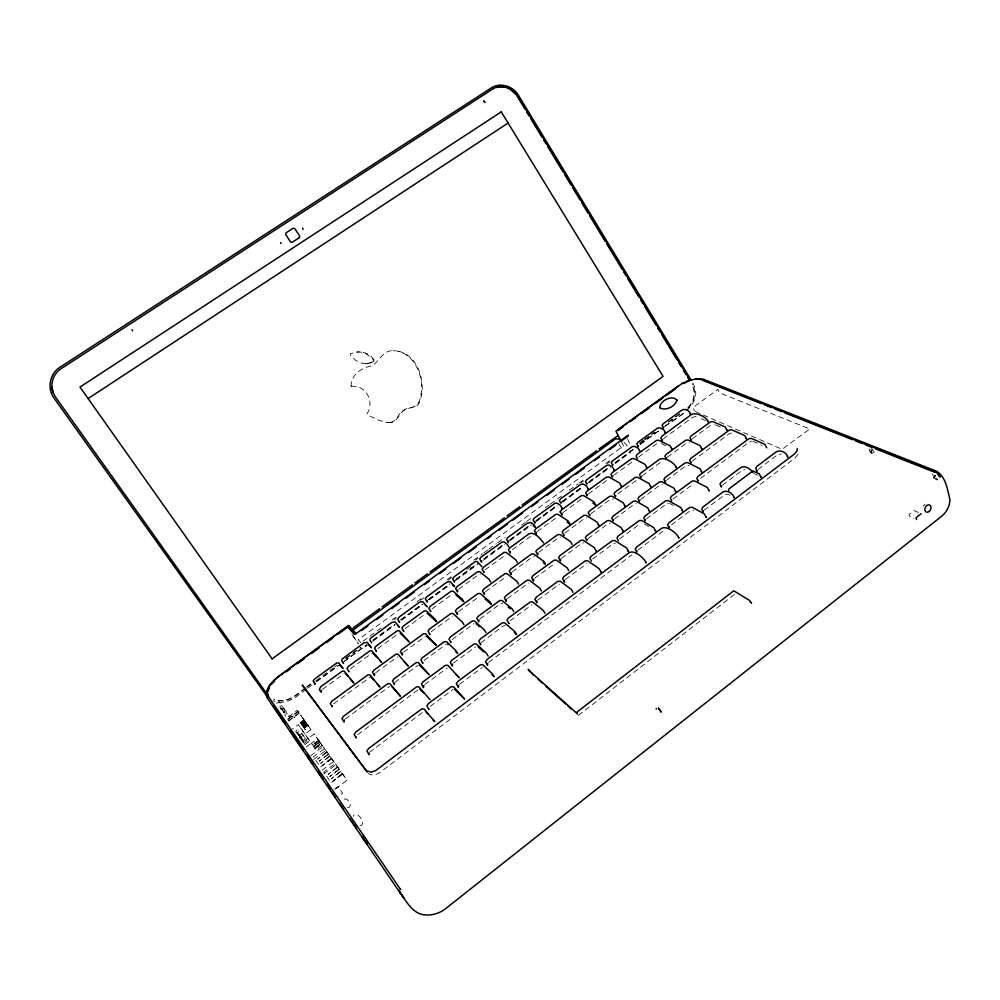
<?xml version="1.0" encoding="UTF-8"?>
<svg xmlns="http://www.w3.org/2000/svg" width="1000" height="1000" viewBox="0 0 1000 1000"><rect width="100%" height="100%" fill="white"/><g stroke="black" fill="none" stroke-linecap="round" stroke-linejoin="round"><path stroke-width="0.75" stroke-dasharray="5 3.75" d="M351.587 386.175L351.05 386.163C351.15 374.513 361.575 367.488 372.05 365.913C379.438 361.05 383.05 349.85 393.725 350.712M937.987 478.725L936.938 480.025L937.638 479.688L934.8 478.537L932.05 473.762M798.088 454.25L794.8 458.237L380.2 772.262C376.962 774.6 371.613 776.4 368.263 773.462M923.25 506.1L925.275 504.125M480.9 642.875L502.638 626.35L505.363 625.337M369.387 752.412L423.612 711.612M394.762 682.513L418.025 665.225M343.85 661.637L366.8 644.812M687.975 407.35C694.488 401.65 695.825 391.287 691.612 383.837M687.688 408.288C694.887 402.65 696.775 391.725 692.275 383.85M578.362 715.375L735.263 593.825M359.963 825.7C367.5 824.862 356.712 809.087 353.312 816.213M347.575 807.7C354.7 807.1 345.788 793.95 342.837 801.012M704.312 509.975L725.425 494.338L728.037 494.225L732.2 496.35M758.088 469.425L777.425 454.837L781.438 453.925M334.725 789.237L338 786.762L342.675 793.35L338.3 796.65M335.438 788.913L347.013 780.175L341.275 772.075M722.513 485.163L741.888 470.588L744.688 469.525M430.262 706.312L453.075 689.438M459.65 684.2L482.238 667.513M488.725 662.337L631.862 554.925M637.962 550.05L662.837 531.337L665.638 530.288M671.45 524.862L689.812 511.05L693.725 510.213M342.275 773.487L332.9 781.05L342.512 773.825M342.713 774.1L331.188 782.775L323.775 772.075L335.175 763.525M322.05 770.225L333.713 761.475M323.688 773.95L335.988 764.725M337.525 766.838L328.225 774.325L337.762 767.163M339.1 769.038L329.775 776.55L339.338 769.375M313.712 759.438L325.8 750.425M326.788 751.775L317.663 759.087L327.013 752.1M328.3 753.888L319.15 761.225L328.525 754.212M357.725 734.688L418.55 689.488M424.825 684.525L447.337 667.975M453.525 663.062L475.812 646.675M510.062 620.788L531.912 604.738M537.888 599.987L559.525 584.075M565.438 579.388L586.862 563.638M592.712 559L612.575 544.138L615.312 543.112M619.712 538.812L640.725 523.375M646.438 518.825L665.913 504.275L668.637 503.237M672.9 499.05L693.5 483.9M700.537 478.375L748.9 442.225L751.637 441.163M331.337 758.162L322.137 765.55L331.575 758.487M331.763 758.75L320.45 767.212L313.312 756.912L324.5 748.562M319.513 741.587L313.6 746.475L319.738 741.912M313.688 746.625L319.837 742.038M322.225 745.4L316.062 749.987L313.913 746.925L320.075 742.362M320.75 743.325L314.837 748.225L320.988 743.65M314.925 748.375L321.087 743.787M315.15 748.7L321.325 744.112M310.663 755.812L323.075 746.562M301.388 739.388L302.038 739.5M302.075 740.45L302.838 739.887L301.462 739.613L301.95 738.625L301.188 739.188L302.762 741.388M302.45 740.987L305.475 738.737L304.587 737.487M302.712 741.325L302.812 740.65M303.425 741.513L303.325 742.2M303.1 742.113L314.1 733.962L347.013 780.175M303.825 742.938L303.925 742.262M304.188 743.462L307.225 741.213L300.087 731.062L296.75 732.837M306.363 746.9L311.363 743.188L298.288 724.675L292.3 729.1M345.475 718.875L389.65 686.312M424.137 660.413L446.112 644.35M452.15 639.587L473.913 623.688M479.888 618.975L500.1 603.962L502.75 602.975M507.35 598.575L528.688 582.975M534.525 578.362L555.662 562.925M561.438 558.362L581.05 543.787L583.713 542.788M588.088 538.562L607.5 524.138L610.163 523.125M614.475 518.95L633.7 504.663L636.362 503.65M640.6 499.538L659.638 485.387L662.3 484.363M666.475 480.312L685.325 466.3L689.05 465.438M692.087 461.262L729.362 433.575L733.112 432.675M318.488 740.15L312.362 744.712L313.925 746.95M312.538 744.975L318.675 740.413M318.9 740.725L312.762 745.3L311.388 743.325L317.512 738.775L319.05 740.938M301.712 724.6L305.413 721.862M301.863 724.775L305.5 721.988M302.125 725.163L305.75 722.312M302.362 725.512L306.075 722.775M302.45 725.612L306.137 722.887M302.775 726.075L306.4 723.225M333.775 703.75L369.712 677.45M375.8 672.688L397.6 656.825M403.625 652.125L425.225 636.413M431.175 631.763L452.575 616.213M458.462 611.6L479.65 596.2M485.475 591.638L506.463 576.375M512.225 571.875L531.712 557.475L534.312 556.487M538.713 552.3L558.013 538.038L560.612 537.05M564.938 532.913L584.062 518.787L586.663 517.8M590.925 513.713L609.85 499.725L613.45 498.913M617.9 493.775L636.688 480.15M642.138 475.875L660.713 462.15L663.312 461.138M667.375 457.212L685.775 443.625L689.412 442.75M692.387 438.738L710.612 425.275L714.262 424.387M303.062 726.488L306.762 723.763M303.337 726.875L307.038 724.15M303.663 727.337L307.362 724.6M303.988 727.8L307.688 725.062M297.2 733.5L297.962 732.938L297.538 733.962M304.312 728.25L308.012 725.512M297.75 734.3L298.512 733.737L302.55 739.513M298.087 734.762L298.725 733.988M298.3 735.088L299.387 735M298.525 735.325L299.513 735.113M298.637 735.55L299.45 735.05M298.85 735.888L301.863 733.55L302.775 734.825M299.4 736.688L300.163 736.125L300.338 737.837M299.738 737.15L300.562 736.637M300.163 737.588L301.163 737.5L300.688 738.462L301.388 737.825M299.613 738.012L310.938 729.625L297.213 710.312L286.875 717.925L284.7 714.875M300.287 737.962L301.05 737.4M300.512 738.3L301.712 738.3L300.963 738.85L295.613 731.225L300.413 727.688L309.788 740.95L304.962 744.55L299.925 737.262M300.85 738.763L301.663 738.238M301.238 739.262L302 738.7M288.75 720.638L299.125 713M300.275 722.537L303.875 719.7M304.2 720.163L300.587 723M304.525 720.612L300.912 723.45M304.85 721.062L301.15 723.8L305.425 729.825L304.875 729.062M301.325 724.025L305.012 721.3M301.45 724.212L305.138 721.475M322.562 689.262L344.087 673.688M350.325 668.863L371.637 653.438M377.8 648.662L397.625 634.1M405.025 628.663L425.95 613.525M431.975 608.85L452.7 593.862M458.663 589.237L477.925 575.087L480.45 574.125M485.1 569.812L505.45 555.1M512.463 549.7L530.175 536.688L532.712 535.712M537.225 531.512L557.2 517.062M562.913 512.625L581.438 499.012L583.975 498.025M588.35 493.925L606.712 480.438L609.25 479.45M613.562 475.4L633 461.35M638.525 457.05L656.55 443.812L660.088 442.95M663.263 438.875L692.613 417.3L696.162 416.425M297.925 711.287L292.725 715.113L294.538 717.7L294 716.925M287.738 719.025L290.05 717.325L282.087 705.962M287.938 719.5L298.312 711.85M293.263 715.875L292.062 716.775L291.512 716L287.512 718.95L288.875 720.863L299.275 713.2L297.213 710.312M276.637 703.45L279.037 701.688L284.95 709.987M363 641.213L383.125 626.487M391.938 620.05L395.712 617.288M417.1 601.638L423.387 597.038M447.287 579.538L451.062 576.775M473.713 560.212L482.525 553.763M483.775 552.85L487.55 550.087M488.812 549.163L496.362 543.638M497.612 542.725L505.163 537.2M521.525 525.237L525.3 522.475M526.55 521.55L532.85 516.95M545.425 507.738L549.2 504.975M550.462 504.062L561.788 495.775M569.338 490.25L578.138 483.812M579.4 482.887L583.175 480.125M605.812 463.562L609.587 460.8M393.975 619.725L396.488 617.888M420.337 600.438L424.1 597.675M447.95 580.225L451.712 577.463M475.562 560.013L478.075 558.175M581 482.85L583.513 481.012M607.362 463.562L609.875 461.725M305.413 687.763C296.725 694.663 285.825 704.375 273.863 699.137M306.675 686.838L311.7 683.15M345.65 658.288L360.737 647.237M466.887 569.388L470.65 566.625M639.388 443.15L643.15 440.387M644.4 439.475L654.425 432.125M668.213 422.025L680.75 412.85M305.688 688.112C297 695.025 286.087 704.75 274.1 699.5M306.95 687.188L314.5 681.65M315.763 680.738L333.387 667.825M334.65 666.9L337.163 665.062M345.975 658.6L361.087 647.537M640 443.212L643.775 440.462M645.025 439.538L655.062 432.188M668.863 422.075L681.413 412.887M316.5 681.438L338.638 665.462M372.987 640.05L394.7 624.375M400.812 619.663L422.312 604.138M428.363 599.475L449.65 584.113M455.637 579.487L475.45 564.963L477.95 564.012M483.862 558.8L503.525 544.625M509.387 540.1L528.825 525.862L531.325 524.9M535.862 520.7L556.362 505.913M562.087 501.475L582.4 486.825M589.325 481.525L606.95 468.612L610.4 467.788M615.037 462.688L632.487 449.888L635.962 449.05M640.5 444.025L657.788 431.35L661.287 430.5M664.513 426.438L685.362 412M306.288 689.15C297.238 696.587 285.587 706.2 273.1 700.713M307.55 688.225L315.113 682.688M316.375 681.775L339.038 665.163M344.075 661.462L366.75 644.85M373.038 640.238L394.45 624.55M400.75 619.938L422.163 604.25M428.462 599.625L449.875 583.938M456.163 579.325L477.575 563.638M483.875 559.025L504.025 544.25M510.325 539.637L530.475 524.875M536.775 520.262L555.662 506.413M561.962 501.8L582.112 487.038M588.413 482.425L608.562 467.65M614.85 463.038L633.75 449.2M640.037 444.588L660.2 429.812M665.238 426.125C678.888 416.737 704.275 403.75 692.875 383.038M367.663 645.05L365 646.825M372.688 641.363L395.325 624.775M401.613 620.163L423 604.5M429.288 599.888L449.412 585.138M455.7 580.525L477.075 564.862M483.363 560.25L504.75 544.575M509.775 540.887L531.163 525.225M536.188 521.538L557.562 505.863M562.6 502.175L582.725 487.425M589.012 482.812L610.388 467.15M615.425 463.462L630.513 452.4L630.15 450.238M372.575 362.1L374.062 361.175L372.225 358.188L365.288 353.288A17.613 17.275 83.3 0 0 360.325 352.075A20.6 20.213 84.1 0 0 354.888 352.312L350.075 354.025L350.962 355.65L355.988 360.613L362.163 363.275A17.6 17.2 78.6 0 0 367.488 363.562L371.538 362.762M390.1 422.388C397.113 421.85 397.975 413.512 403.338 410.45C407.575 406.863 414.15 408.475 417.875 404.075C427.375 385.588 418.175 354.062 395.637 350.788M367.488 363.562L374.637 361.15C371.562 354.55 363.7 351.175 356.675 352.075M368.062 363.537L365.7 363.663M387.863 422.463C395.312 423.988 398.1 416.375 402.088 411.987C406.413 406.912 414.137 408.888 418.525 404.125C428.562 384.988 417.75 350.475 393.125 350.763M351.05 386.163L356.438 386.475A16.887 16.6 -86.9 0 1 363.125 389.625L366.463 393.1A18.375 18.062 -86.6 0 1 369.875 402.05L369.975 404.5A17.475 17.175 -86.6 0 1 368.15 411.812L366.788 414.125L370.45 416.35L378.537 420.138L386.125 422.287M385.525 422.212L388.462 422.55M695.337 411.575L782.087 449.288L809.825 428.95L720.387 393.188L718.125 390.675L718.012 389.237L692.938 407.625L694.55 411.025M918.363 512.463L914.137 510.613L908.95 514.7L909.65 516.4L913.85 518.275M701.425 418.738L707.987 421.625M715.625 424.988L722.463 427.987M752.763 441.312L762.138 445.438M753.863 473.5L757.875 475.4M661.35 443.575L667.688 446.688M669.712 503.438L673.438 505.5M644.375 524.012L649.212 526.9M871.237 448.537C878.388 454.5 870.5 456.438 868.938 448.612M624.05 442.35L627.95 446.863M360.988 642.812L358.212 639.712L623.5 445.85L621.388 441.85M281.938 705.75C274.95 705.512 289.363 718.312 283.812 710.775C283.025 709.837 281.288 706.2 280.95 708.325C284.2 710.413 283.125 716.237 287.387 713.562M300.613 736.688L299.575 736.862L300.062 735.888L298.7 735.6M300.575 715.013L301.537 716.375M302.362 717.525L308.587 726.325M309.125 727.087L310.938 729.625M319.637 741.787L314.1 733.962M300.188 722.425L304.387 728.375M319.363 741.375L328.688 754.475M330.337 756.725L339.4 769.5M353.175 636.087L358.45 643.725M351.962 634.525L358.113 643.425M300.325 737.05L304.538 743.125M618.862 443.913L622.875 450.337M627.537 438.775L630.188 444.75M870.975 451.012L870.55 451.712L872.138 450.125L870.975 451.012M870.462 451.838L870.225 452.788L871.612 450.962C870.95 447.962 867.5 450.613 870.462 451.838M933.763 477.225L933.438 478.2L934.975 476.275C934.25 473.088 930.612 475.938 933.763 477.225M934.412 476.388L933.875 477.088L935.625 475.438L934.412 476.388M935.2 476.525L934 477.475L935.438 479L936.65 478.05L935.2 476.525M871.825 451.188L870.675 452.075L872.013 453.5L873.162 452.612L871.825 451.188M340.688 771.263L331.337 778.8L340.688 771.263M329.812 756.012L320.637 763.375L329.812 756.012M282.962 709.55L282.438 710.462L282.987 709.575M284.5 711.762L283.962 712.675L284.513 711.787M282.225 708.475L281.7 709.388L282.238 708.5"/><path stroke-width="1.5" d="M53.075 392.587C50.012 384.137 53.125 374.05 60.613 369.012L492.975 88.85M281.038 243.55L280.575 242.587M757.188 470.387L757 471.3L755.65 468.4L756.75 466.512L776.112 451.925C780.175 449.288 786.838 452.438 787.85 457.1L787.25 456.475M721.6 486.125L721.375 487.05L720 484.175L721.137 482.275L740.537 467.7C744.762 464.988 750.562 468.775 752.875 472.575M703.375 510.962L703.138 511.938L701.725 509.038L702.9 507.088L722.663 492.188C726.8 489.438 732.975 493.275 734.137 497.725L733.587 497.05M698.4 480.25L698.162 481.163L696.787 478.325L697.925 476.475L748.925 438.65L751.462 438.462L764.85 444.325L766.712 447.8M691.2 462.175L690.962 463.05L689.613 460.275L690.738 458.488L729.35 430.075L731.812 429.875L744.638 435.487L746.475 438.9L745.938 438.312M691.525 439.625L691.287 440.462L689.975 437.713L691.062 436L710.588 421.838L712.975 421.637L725.275 427.013L727.075 430.363L726.575 429.8M669.275 526.775L669.013 527.75L667.562 524.888L668.775 522.913L689.75 507.425L692.312 507.325L704.3 513.862L706.25 517.463L705.725 516.775M665.562 481.238L665.312 482.125L663.925 479.35L665.088 477.537L685.263 462.8L687.7 462.65L700.013 468.762L701.862 472.2L701.375 471.587M666.5 458.113L666.25 458.963L664.9 456.225L666.025 454.487L685.725 440.188L688.1 440.012L700.113 445.662L701.925 449.025L701.45 448.438M636.987 551.062L636.7 552.075L635.2 549.212L636.462 547.2L661.375 528.475C666.462 525.1 677.025 533.025 678.938 538.112L678.438 537.4M645.5 519.8L645.212 520.75L643.763 517.938L644.987 516.013L665.825 500.725L668.3 500.613L680.7 507.463L682.613 510.988L682.125 510.312M662.412 439.738L662.163 440.562L660.837 437.863L661.95 436.175L691.325 414.613C695.837 411.75 707.138 417.137 708.462 422.163L707.987 421.625M639.675 500.475L639.4 501.388L637.975 498.625L639.175 496.763L659.55 481.9L661.963 481.775L673.975 488.188L675.837 491.637L675.362 491M663.662 427.287L663.413 428.088L662.1 425.412L663.2 423.762L681.575 410.312C684.788 407.95 689.887 410.513 690.588 414.3L690.138 413.775M641.237 476.775L640.975 477.65L639.587 474.925L640.75 473.15L659.35 459.412C664.05 456.35 674.938 462.9 676.538 467.875L676.075 467.262M638.4 445.788L638.138 446.613L636.8 443.95L637.938 442.262L657.712 428.013L659.975 427.825L663.662 429.562L665.4 432.788L664.975 432.238M613.538 519.913L613.237 520.837L611.775 518.075L613.013 516.2L633.587 501.175L635.962 501.075L647.675 507.8L649.55 511.262L649.1 510.6M615.737 495.625L615.45 496.512L614.025 493.8L615.237 491.987L635.3 477.425L637.625 477.287L649.062 483.512L650.9 486.9L650.462 486.275M612.663 476.287L612.375 477.15L610.988 474.475L612.175 472.725L631.638 458.675L633.9 458.512L645.037 464.35L646.825 467.65L646.4 467.062M587.137 539.525L586.812 540.487L585.312 537.725L586.6 535.812L607.362 520.65L609.712 520.575L621.112 527.612L623 531.087L622.575 530.4M612.913 464.475L612.625 465.312L611.25 462.65L612.425 460.938L632.388 446.562L634.625 446.388L638.212 448.212L639.975 451.45L639.562 450.887M590 514.65L589.675 515.562L588.225 512.85L589.475 511L609.712 496.3L612.025 496.2L623.162 502.713L625.013 506.112L624.6 505.475M564.45 580.4L564.475 582.163L562.537 578.625L563.888 576.6L585.337 560.85L587.737 560.825L599.15 568.65L601.1 572.225L600.688 571.487M587.45 494.825L587.137 495.7L585.712 493.038L586.938 491.262L606.575 477.075L608.825 476.938L619.663 483.05L621.462 486.375L621.062 485.763M587.175 483.338L586.862 484.188L585.462 481.538L586.663 479.8L606.812 465.275L609.025 465.138L612.525 467.05L614.3 470.3L613.9 469.725M560.475 559.35L560.487 561.025L558.587 557.575L559.913 555.625L580.875 540.325L583.212 540.262L594.275 547.612L596.188 551.112L595.788 550.4M536.888 601.013L536.862 602.825L534.9 599.275L536.287 597.2L557.962 581.3L560.337 581.3L571.4 589.475L572.975 592.3M561.987 513.538L562 515.075L560.2 511.775L561.45 509.963L581.275 495.65L583.5 495.538L594.05 501.938L595.862 505.262L592.85 503.025M533.538 579.362L533.513 581.087L531.6 577.625L532.962 575.638L554.125 560.188L556.438 560.15L567.175 567.825L568.725 570.6M561.175 502.375L560.85 503.25L559.412 500.613L560.65 498.837L580.988 484.188L583.188 484.062L586.587 486.075L588.375 489.338L588 488.738M537.75 553.263L537.725 554.9L535.862 551.512L537.188 549.6L557.812 534.625L560.075 534.562L570.6 541.688L572.1 544.425M487.65 663.425L487.537 665.413L485.5 661.75L487.013 659.538L628.975 552.825C634.125 549.35 644.075 557.925 646.15 562.888L645.688 562.15M536.287 532.438L536.263 534L534.438 530.688L535.725 528.85L555.737 514.4L557.938 514.312L568.188 521L570.025 524.35L567.087 522.013M506.337 599.575L506.262 601.35L504.338 597.875L505.737 595.85L527.112 580.237L529.4 580.237L539.8 588.25L541.388 591.013M534.938 521.613L534.913 523.138L533.112 519.862L534.388 518.062L554.925 503.263L557.1 503.175L560.4 505.275L562.188 508.55L561.85 507.925M511.25 572.85L511.175 574.525L509.3 571.125L510.662 569.188L531.487 554.062L533.725 554.025L543.925 561.462L545.462 564.188L543.2 562.537M458.562 685.312L458.387 687.362L456.337 683.675L457.887 681.413L480.513 664.712L482.863 664.825L492.388 673.85L494.125 676.688L492 674.675M510.337 551.512L510.262 553.112L508.438 549.788L509.762 547.913L528.675 534.038C534.325 530.8 540.55 539.087 543.587 542.938M478.875 620L478.738 621.812L476.8 618.325L478.25 616.263L499.825 600.5L502.088 600.538L512.15 608.875L513.775 611.625M268 691.2L269.475 687.588M508.438 541.025L508.363 542.6L506.562 539.312L507.875 537.475L527.337 523.225L530.75 522.463L533.95 524.663L535.438 527.312L533.3 525.837M484.475 592.625L484.363 594.35L482.475 590.938L483.875 588.962L504.9 573.7L507.113 573.688L516.987 581.438L518.562 584.15M452.463 664.137L452.287 666.087L450.275 662.5L451.8 660.312L474.125 643.913L476.425 644.013L486.4 653.25L488.113 656.038M481.675 560.638L481.562 562.25L479.738 558.95L481.1 557.075L502.013 542L504.137 541.95L507.238 544.25L508.762 546.888M457.45 612.6L457.287 614.375L455.387 610.95L456.825 608.938L478.05 593.525L480.238 593.538L489.775 601.613L491.4 604.312L485.025 598.913M423.738 685.612L423.5 687.613L421.488 684.013L423.05 681.787L445.6 665.225L447.863 665.35L459.225 677.738L456.012 674.525M457.688 590.2L457.525 591.888L455.662 588.538L457.075 586.6L477.638 571.75L479.775 571.737L489.087 579.312L490.662 581.987M454.663 580.438L454.5 582.087L452.663 578.775L454.05 576.875L475.175 561.65L477.275 561.625L481.825 566.663M402.575 653.15L402.312 655.013L400.387 651.562L401.912 649.475L423.55 633.763L425.675 633.825L436.238 645.25L426.488 636.175M427.362 600.438L427.15 602.125L425.3 598.812L426.737 596.875L446.788 582.2L450.138 581.5L454.625 586.625L452.7 584.95M374.738 673.737L374.412 675.638L372.475 672.163L374.038 670.05L395.887 654.175L398 654.275L408.237 666.038L403.975 661.488M344.375 719.963L343.988 722.013L341.987 718.45L343.638 716.2L387.875 683.625L390.025 683.775L400.425 696.237L391.8 686.462M321.488 690.3L321.087 692.212L319.288 689.613L320.775 686.675L342.337 671.1L344.338 671.225L353.738 683.025L349.913 678.425M303.087 229.462L302.6 228.038M367.587 843.175L366.85 843.625M272.013 683.812L274.575 681.025M921.162 513.7L915.95 517.8L916.65 519.513M352.337 630.562L615.65 438.775L619.75 439.288L622.163 440.688M361.488 630.588L367.775 625.988M376.587 619.562L382.887 614.963M391.7 608.538L399.263 603.025M405.55 598.438L414.363 592M424.438 584.65L429.475 580.975M439.55 573.625L445.85 569.038M453.4 563.525L460.95 558.013M468.512 552.5L476.062 546.987M487.4 538.725L491.175 535.975M498.725 530.462L507.537 524.025M512.575 520.35L522.65 513M531.462 506.575L537.762 501.975M546.575 495.55L554.125 490.037M561.688 484.525L569.237 479.012M575.538 474.425L584.35 467.987M594.412 460.65L599.45 456.975M609.525 449.625L615.825 445.025M620.862 441.35L628.413 435.838L628.088 435.2L354.775 634.55L347.488 626.425L278.488 676.587C272.987 681.137 265.3 688.112 268.025 695.975L400.65 889.6L400.125 888.863M678.725 385.613L617.688 430L618.013 430.637M286.45 671.737L290.212 669M297.738 663.525L304.012 658.975M311.537 653.5L319.062 648.025M326.587 642.55L332.85 637.987M337.875 634.35L346.65 627.962M619.25 429.738L622.987 427.013M630.462 421.587L635.45 417.962M641.675 413.438L649.15 408M655.375 403.475L662.85 398.038M666.587 395.312L675.3 388.975M353.125 627.962L379.6 608.675M382.125 606.838L412.388 584.812M414.913 582.975L427.525 573.787M430.05 571.95L504.462 517.788M506.975 515.95L519.587 506.763M522.112 504.925L596.525 450.763M599.05 448.925L617.3 436.138M272.113 658.825L663.05 376.375L501.262 111.875M88.1 398.562L508.325 122.888M501.512 111.725L79.975 387.062L272.225 658.988M682.188 383.438L615.938 431.15L620.7 440.513M681.975 383.5L691.712 379.6M683.6 383.562L686.912 381.987M492.488 89.175C500.7 83.663 512.413 87.25 517.4 95.438L689.85 379.837M686.612 381.35L696.438 378.713L703.525 379.275L936.363 471.15C946 476.675 947.475 489.875 950 499.95C949.65 506.175 946.65 512.062 941.862 516.05L445.688 908.612C439.237 913.713 430.838 915.95 422.713 914.65C410.887 911.938 405.712 899.762 398.888 891.1L266.988 697.613C264.062 689.075 272.375 681.513 278.337 676.587L348.738 625.413L356.012 633.5M496.188 87.463L500.9 86.75L505.688 87.375M695.5 379.025L702.038 379.55L934.463 471.488L937.575 473.312L940.113 477.038L937.887 474.113M427.188 613.288L436.7 621.8L435.05 619.15L426.388 610.95L424.3 610.913L403.35 626.05L401.863 628.05L403.75 631.425L403.537 630.675M447.413 644.112L448.312 644.438M400.163 633.15L409.325 642.013L399.312 630.837L397.25 630.775L376.1 646.062L374.562 648.1L376.463 651.488L376.275 650.713M419.325 665L429.2 674.75L418.475 662.638L416.287 662.525L394.075 678.763L392.488 680.938L394.475 684.475L394.263 683.625M702.35 380.2L761.538 403.65M764.425 404.787L771.637 407.65M774.525 408.8L781.75 411.65M784.638 412.8L852.487 439.675M855.375 440.825L862.588 443.688M865.475 444.825L872.7 447.688M875.588 448.825L934.775 472.275M372.863 653.213L377.675 657.975M454.45 689.212L464.575 699.013L453.638 686.812L451.312 686.65L428.462 703.538L426.863 705.837L428.925 709.538L428.663 708.625M419.875 689.275L423.862 692.987M506.825 87.85L510.225 89.275L515.988 94.612M370.962 677.225L373.825 679.938M339.825 665.238L343.05 668.512L338.862 663L336.887 662.887L314.725 678.875L313.125 680.95L315.025 684.325L314.9 683.512M345.3 673.475L348.013 676.125M131.938 329.738L132.713 330.863M349.938 818.787L353.4 823.637M508.175 606.975L510.412 608.837M514.388 632.587L516.688 634.575L515.025 631.775L504.675 622.888L502.362 622.825L480.262 639.062L478.775 641.2L480.763 644.775L480.462 643.962M455.938 594.875L463.812 601.8L462.2 599.138L453.212 591.25L451.1 591.237L430.337 606.237L428.888 608.2L430.763 611.562L430.525 610.825M339.513 803.525L343.45 809.025M529.038 670.512L577.5 713.888L576.625 712.4L733.763 590.788L749.513 600.4L751.562 603.112L750.263 601.95M476.15 623.75L479.387 626.65M533.35 675.037L528.175 669.3L529.025 670.725M537.962 679.175L542.587 683.312M546.05 686.413L565.675 704M567.975 706.062L571.438 709.163M478.113 646.762L483.663 651.912M425.288 605.05L427.15 606.788L422.738 601.575L419.4 602.25L399.162 617.062L397.675 619.038L399.55 622.375L399.338 621.625M331.45 791.7L334.25 795.588M455.6 651.488L457.688 653.5L455.975 650.763L446.625 641.725L444.412 641.65L422.413 657.712L420.887 659.85L422.85 663.375L422.612 662.55M283.575 721.075L273.025 706.087M302.738 748.487L300.863 746.6M397.612 625.337L399.387 627.15L395.062 621.838L391.75 622.487L370.275 638.45L369.963 640.225L371.65 642.812M267.35 696.8L53.675 397.663C47.062 388.162 49.812 373.963 59.45 367.587L491.688 87.662C500.588 82.188 512.837 86.15 518.15 94.8L691.263 380.375M403.8 897.85L398.625 890.462L402.575 896.1M368.812 644.9L371.362 647.725L367.1 642.312L363.812 642.938L342.113 659.062L341.75 660.888L343.488 663.462L343.325 662.675M379.663 660.2L381.662 662.412L371.962 650.938L369.925 650.837L348.575 666.275L347 668.35L348.913 671.75L348.75 670.938M425.913 711.8L427.875 713.975M432.762 719.4L434.712 721.575L424.1 709.025L421.8 708.838L368.638 748.487L366.938 750.888L369.038 754.613L368.837 753.637M347.9 627.05L354.15 634.012M399.625 891.988L401 893.863M760.55 476.662L761.125 477.312L759.2 473.738L752.8 470.962L728.662 489.15L728.775 490.737M376.887 683.475L379.95 687.025L370.025 674.938L367.95 674.812L331.962 701.125L330.325 703.3L332.287 706.787L332.137 705.925M656.175 708.525L656.388 709.05M363.137 838.4C367.038 842.6 360.45 836.85 362.788 836.388L362.188 837.075L366.6 843.337M660.413 710.975L661.338 712.087L658.325 707.987L659.85 710.2M660.288 408.4L659.912 407.938C665.837 411.15 675.575 406.438 676.963 399.9L677.1 400.475C672.9 394.15 659.925 400.613 659.837 407.35M708.713 490.337L709.237 490.988L707.337 487.475L694.625 480.95L692.125 481.075L671.488 496.225L670.3 498.113L671.712 500.938M671.5 448.55L671.95 449.113L670.163 445.825L658.75 440.262L656.462 440.438L637.175 454.363L636.025 456.087L637.388 458.762M299.438 744.837L300 745.562M367.325 772.212L302.262 685.062L366.35 770.725L371.163 772.15L375.712 770.575L794.075 454.312L796.812 451.35L797.312 448.537M403.425 897.337L400.812 893.688M280.9 717.663L285.262 723.737M309.088 758.925L312.725 763.975M318.538 772.85L323.15 779.25M266.825 693.8L55.287 396.75L53.075 392.575L51.887 387.225M303.25 750.088L289.913 730.863M364.613 840.45L365.838 842.237M364.913 840.825L366.538 843.162M334.825 796.413L335.337 797.138M307 754.975L308.712 757.475M318.062 771.162L319.65 773.475M327.025 784.287L330.325 789.112M354.113 824.675L356.463 828.125M655.25 530.5L655.713 531.2L653.787 527.65L641.712 520.475L639.263 520.562L618.225 536.013L616.962 537.962L618.45 540.775M430.025 699.663L419.012 686.912L416.775 686.762L355.85 731.975L354.175 734.3L356.225 737.938L356.05 737M628.112 550.887L628.55 551.6L626.613 548.05L614.862 540.55L612.438 540.6L591.188 556.2L589.888 558.188L591.413 560.988M463.95 624.688L462.3 621.987L453.088 613.587L450.925 613.538L429.5 629.1L428.025 631.15L429.938 634.587L429.7 633.812M516.888 95.75L524.975 109.087M526.6 111.75L529.025 115.75M530.638 118.425L541.962 137.1M543.587 139.762L546.013 143.763M547.625 146.438L563 171.775M564.612 174.438L571.087 185.113M572.7 187.775L579.987 199.788M581.6 202.45L588.075 213.125M589.688 215.787L605.062 241.125M606.675 243.8L622.05 269.137M623.663 271.8L626.087 275.8M627.712 278.475L639.025 297.15M640.65 299.812L643.075 303.812M644.688 306.475L656.012 325.15M657.638 327.825L660.062 331.825M661.675 334.487L677.05 359.825M678.662 362.5L681.087 366.5M683.525 370.5L685.95 374.5M687.562 377.175L689.175 379.837M485.875 632.45L484.2 629.712L474.5 621.025L472.262 620.975L450.475 636.888L448.988 638.975L450.938 642.487L450.675 641.688M598.475 524.85L598.875 525.513L597.013 522.112L586.175 515.288L583.888 515.375L563.45 530.212L562.175 532.087L564.025 535.462L563.663 534.788M517.25 562.362L515.712 559.688L506.075 552.413L503.913 552.45L483.537 567.175L482.175 569.075L484.025 572.413L483.738 571.712M544.975 613.325L543.362 610.513L532.65 601.987L530.3 601.962L508.425 618.025L506.987 620.125L508.963 623.688L508.625 622.9M560.2 511.775L560.55 512.4M267.7 694.4L268.463 696.6M484.85 102.163L483.837 101.05L484.85 102.163M298.9 237.95L292.65 242.025A1.762 1.7 53.9 0 1 290.25 241.488L285.988 235A1.762 1.713 53.1 0 1 286.45 232.587L292.725 228.525A1.762 1.7 54 0 1 295.113 229.075L299.363 235.55A1.762 1.7 54.8 0 1 298.9 237.95M929.125 511.475A3.887 2.825 -63.6 0 0 929.812 505.112A3.887 2.825 -63.6 0 0 924.9 508.975A3.887 2.825 -63.6 0 0 929.125 511.475"/></g></svg>
